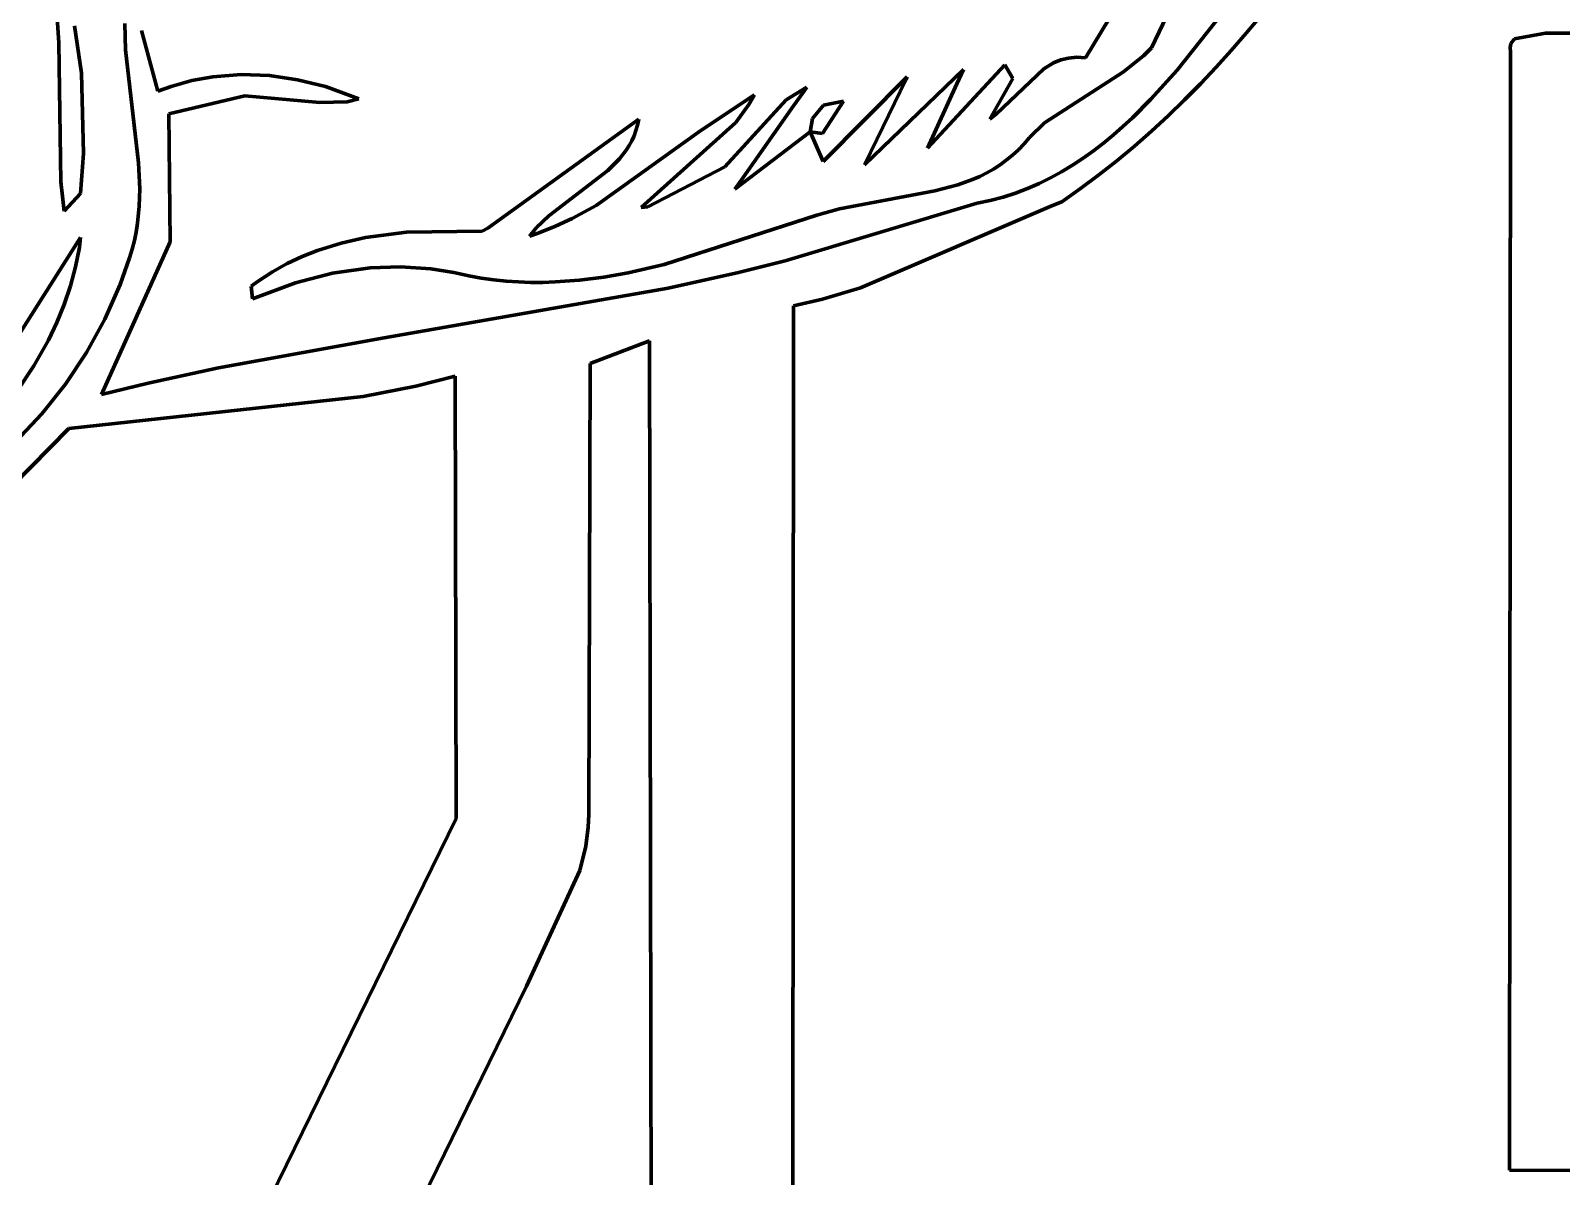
# Model space of a CAD drawing. Header units: millimetres. Extents: x 0 to 10.2, y 0 to 7.
# Drawn here: x 2.41 to 3.749, y 1.724 to 2.726 of the extents above; entities that cross this region are included whole.
import ezdxf

# ---------------------------------------------------------------- set-up
doc = ezdxf.new("R2010")
doc.units = ezdxf.units.MM
doc.layers.add('color#030303ff', color=7, linetype='CONTINUOUS', lineweight=100)
doc.layers.add('color#ffffffff', color=7, linetype='CONTINUOUS', lineweight=100)

msp = doc.modelspace()

# ---------------------------------------------------------------- linework, layer by layer
at = {"layer": 'color#030303ff'}
for p, q in [((3.333, 2.7024), (3.3949, 2.8048)), ((3.4299, 2.7933), (3.3906, 2.7112)), ((3.4131, 2.6916), (3.4831, 2.7801)), ((2.4345, 2.7157), (2.4323, 2.7502)), ((3.4863, 2.7393), (3.4736, 2.724)), ((2.4481, 2.7304), (2.4545, 2.689)), ((2.4929, 2.7096), (2.4923, 2.7325)), ((2.5069, 2.7263), (2.5211, 2.6732)), ((3.4736, 2.724), (3.4606, 2.709)), ((3.7084, 2.719), (3.7356, 2.7241)), ((3.7356, 2.7241), (3.9767, 2.7237)), ((2.4362, 2.5941), (2.4345, 2.7157)), ((2.5043, 2.6106), (2.4929, 2.7096)), ((3.3906, 2.7112), (3.3841, 2.7046)), ((3.4606, 2.709), (3.4472, 2.6942)), ((3.704, 1.7293), (3.7048, 2.7079)), ((3.7045, 2.7111), (3.7053, 2.7151)), ((3.7048, 2.7079), (3.7045, 2.7111)), ((3.7053, 2.7151), (3.7084, 2.719)), ((3.1948, 2.6234), (3.2623, 2.6964)), ((3.2548, 2.6531), (3.2964, 2.6928)), ((3.2623, 2.6964), (3.2695, 2.6845)), ((3.2964, 2.6928), (3.3051, 2.6981)), ((3.3051, 2.6981), (3.3114, 2.7007)), ((3.3114, 2.7007), (3.3181, 2.7023)), ((3.3181, 2.7023), (3.3253, 2.703)), ((3.3253, 2.703), (3.3291, 2.7028)), ((3.3291, 2.7028), (3.333, 2.7024)), ((3.3841, 2.7046), (3.3663, 2.6903)), ((3.4472, 2.6942), (3.4336, 2.6797)), ((2.4545, 2.689), (2.456, 2.6189)), ((2.5329, 2.6775), (2.551, 2.6825)), ((2.551, 2.6825), (2.5694, 2.6859)), ((2.5694, 2.6859), (2.5941, 2.6878)), ((2.5941, 2.6878), (2.6189, 2.6869)), ((2.6189, 2.6869), (2.6435, 2.6833)), ((2.6435, 2.6833), (2.6678, 2.6773)), ((3.1035, 2.6119), (3.177, 2.6858)), ((3.1396, 2.6088), (3.2262, 2.6922)), ((3.176, 2.6838), (3.1505, 2.6311)), ((3.177, 2.6858), (3.176, 2.6838)), ((3.2204, 2.6796), (3.1948, 2.6234)), ((3.2262, 2.6922), (3.2204, 2.6796)), ((3.2695, 2.6845), (3.2492, 2.6488)), ((3.3663, 2.6903), (3.2971, 2.6456)), ((3.3901, 2.6662), (3.4131, 2.6916)), ((3.4336, 2.6797), (3.4197, 2.6656)), ((2.5211, 2.6732), (2.5329, 2.6775)), ((2.5974, 2.6692), (2.5308, 2.6535)), ((2.663, 2.6634), (2.5974, 2.6692)), ((2.6678, 2.6773), (2.6971, 2.6665)), ((2.6971, 2.6665), (2.6869, 2.664)), ((2.9965, 2.6389), (3.0433, 2.6702)), ((3.0433, 2.6702), (3.0383, 2.6617)), ((3.071, 2.6658), (3.089, 2.6767)), ((3.0873, 2.6743), (3.0775, 2.6604)), ((3.089, 2.6767), (3.0873, 2.6743)), ((3.3741, 2.6501), (3.3901, 2.6662)), ((2.5308, 2.6535), (2.5319, 2.5414)), ((2.6869, 2.664), (2.663, 2.6634)), ((3.0175, 2.6071), (3.071, 2.6658)), ((3.0383, 2.6617), (3.027, 2.6459)), ((3.0775, 2.6604), (3.0333, 2.5979)), ((3.094, 2.6493), (3.1036, 2.661)), ((3.1213, 2.6645), (3.1028, 2.6362)), ((3.1036, 2.661), (3.1213, 2.6645)), ((3.2492, 2.6488), (3.2548, 2.6531)), ((3.4197, 2.6656), (3.4054, 2.6518)), ((2.8101, 2.5536), (2.9421, 2.6488)), ((2.941, 2.6437), (2.9396, 2.6389)), ((2.9421, 2.6488), (2.941, 2.6437)), ((3.027, 2.6459), (2.9441, 2.5715)), ((3.0921, 2.6377), (3.094, 2.6493)), ((3.2971, 2.6456), (3.2839, 2.6328)), ((3.3574, 2.6351), (3.3658, 2.6425)), ((3.3658, 2.6425), (3.3741, 2.6501)), ((3.4054, 2.6518), (3.3907, 2.6383)), ((2.9048, 2.5734), (2.9965, 2.6389)), ((2.9336, 2.6257), (2.9311, 2.6217)), ((2.9359, 2.6299), (2.9336, 2.6257)), ((2.9379, 2.6343), (2.9359, 2.6299)), ((2.9396, 2.6389), (2.9379, 2.6343)), ((3.026, 2.5875), (3.0921, 2.6377)), ((3.0921, 2.6377), (3.1035, 2.6119)), ((3.1028, 2.6362), (3.0921, 2.6377)), ((3.1505, 2.6311), (3.1396, 2.6088)), ((3.2792, 2.6271), (3.2743, 2.6219)), ((3.2839, 2.6328), (3.2792, 2.6271)), ((3.3399, 2.6211), (3.3488, 2.6279)), ((3.3488, 2.6279), (3.3574, 2.6351)), ((3.3907, 2.6383), (3.3758, 2.6252)), ((2.456, 2.6189), (2.4535, 2.5838)), ((2.9252, 2.6142), (2.915, 2.6039)), ((2.9311, 2.6217), (2.9252, 2.6142)), ((3.2637, 2.6128), (3.2582, 2.6088)), ((3.2691, 2.6172), (3.2637, 2.6128)), ((3.2743, 2.6219), (3.2691, 2.6172)), ((3.3216, 2.6085), (3.3309, 2.6146)), ((3.3309, 2.6146), (3.3399, 2.6211)), ((3.3604, 2.6124), (3.3448, 2.6001)), ((3.3758, 2.6252), (3.3604, 2.6124)), ((2.5053, 2.5879), (2.5043, 2.6106)), ((2.915, 2.6039), (2.8632, 2.5643)), ((2.9499, 2.5721), (3.0175, 2.6071)), ((3.2404, 2.5988), (3.2341, 2.5961)), ((3.2465, 2.6018), (3.2404, 2.5988)), ((3.2524, 2.6051), (3.2465, 2.6018)), ((3.2582, 2.6088), (3.2524, 2.6051)), ((3.3024, 2.5974), (3.3121, 2.6028)), ((3.3121, 2.6028), (3.3216, 2.6085)), ((3.3448, 2.6001), (3.3287, 2.5881)), ((2.4392, 2.5682), (2.4362, 2.5941)), ((2.5049, 2.5728), (2.5053, 2.5879)), ((3.0333, 2.5979), (3.026, 2.5875)), ((3.2011, 2.586), (3.1178, 2.5703)), ((3.2212, 2.5915), (3.2011, 2.586)), ((3.2341, 2.5961), (3.2212, 2.5915)), ((3.2716, 2.5841), (3.2821, 2.5881)), ((3.2821, 2.5881), (3.2924, 2.5925)), ((3.2924, 2.5925), (3.3024, 2.5974)), ((3.3287, 2.5881), (3.3122, 2.5766)), ((2.4535, 2.5838), (2.4392, 2.5682)), ((2.5035, 2.5577), (2.5049, 2.5728)), ((2.8838, 2.5619), (2.9048, 2.5734)), ((2.9441, 2.5715), (2.9499, 2.5721)), ((3.0702, 2.525), (3.2383, 2.5753)), ((3.3042, 2.5734), (3.1361, 2.5013)), ((3.2383, 2.5753), (3.2497, 2.5777)), ((3.2497, 2.5777), (3.2608, 2.5806)), ((3.2608, 2.5806), (3.2716, 2.5841)), ((3.3122, 2.5766), (3.3042, 2.5734)), ((2.8632, 2.5643), (2.8526, 2.5541)), ((2.8692, 2.5551), (2.8838, 2.5619)), ((3.098, 2.5647), (2.9642, 2.5218)), ((3.1178, 2.5703), (3.098, 2.5647)), ((2.5007, 2.5426), (2.5023, 2.5501)), ((2.5023, 2.5501), (2.5035, 2.5577)), ((2.7028, 2.5452), (2.7389, 2.5501)), ((2.7389, 2.5501), (2.8049, 2.5509)), ((2.8049, 2.5509), (2.8101, 2.5536)), ((2.8526, 2.5541), (2.8464, 2.5466)), ((2.8464, 2.5466), (2.8541, 2.5492)), ((2.8541, 2.5492), (2.8692, 2.5551)), ((2.3313, 2.353), (2.4536, 2.5452)), ((2.4525, 2.5366), (2.451, 2.5281)), ((2.4536, 2.5452), (2.4525, 2.5366)), ((2.5319, 2.5414), (2.4718, 2.4078)), ((2.4965, 2.5276), (2.4988, 2.5351)), ((2.4988, 2.5351), (2.5007, 2.5426)), ((2.6475, 2.5286), (2.661, 2.5339)), ((2.661, 2.5339), (2.6817, 2.5404)), ((2.6817, 2.5404), (2.7028, 2.5452)), ((2.4492, 2.5196), (2.4448, 2.5031)), ((2.451, 2.5281), (2.4492, 2.5196)), ((2.4882, 2.5042), (2.4965, 2.5276)), ((2.6214, 2.5153), (2.6343, 2.5224)), ((2.6343, 2.5224), (2.6475, 2.5286)), ((2.707, 2.5187), (2.674, 2.514)), ((2.7336, 2.5196), (2.707, 2.5187)), ((2.7602, 2.5179), (2.7336, 2.5196)), ((2.9642, 2.5218), (2.9327, 2.5145)), ((3.0294, 2.5147), (3.0702, 2.525)), ((2.6028, 2.5028), (2.6089, 2.5072)), ((2.6416, 2.5057), (2.6039, 2.4916)), ((2.6089, 2.5072), (2.6214, 2.5153)), ((2.674, 2.514), (2.6416, 2.5057)), ((2.7801, 2.5147), (2.7602, 2.5179)), ((2.7934, 2.5117), (2.7801, 2.5147)), ((2.8042, 2.5098), (2.7934, 2.5117)), ((2.8151, 2.5082), (2.8042, 2.5098)), ((2.8259, 2.5071), (2.8151, 2.5082)), ((2.8367, 2.5064), (2.8259, 2.5071)), ((2.8474, 2.506), (2.8367, 2.5064)), ((2.8582, 2.506), (2.8474, 2.506)), ((2.8689, 2.5064), (2.8582, 2.506)), ((2.8903, 2.508), (2.8689, 2.5064)), ((2.9115, 2.5107), (2.8903, 2.508)), ((2.9327, 2.5145), (2.9115, 2.5107)), ((2.9678, 2.501), (3.0294, 2.5147)), ((2.4448, 2.5031), (2.4393, 2.4868)), ((2.4747, 2.4738), (2.4882, 2.5042)), ((2.6039, 2.4916), (2.6028, 2.5028)), ((2.7192, 2.4574), (2.9678, 2.501)), ((3.1361, 2.5013), (3.1029, 2.4912)), ((2.4393, 2.4868), (2.4328, 2.471)), ((3.0775, 2.4855), (3.0766, 1.4444)), ((3.1029, 2.4912), (3.0775, 2.4855)), ((2.4328, 2.471), (2.4254, 2.4555)), ((2.4587, 2.4447), (2.4747, 2.4738)), ((2.4254, 2.4555), (2.4127, 2.433)), ((2.5743, 2.4313), (2.7192, 2.4574)), ((2.9513, 2.4549), (2.8994, 2.435)), ((2.9533, 1.4292), (2.9513, 2.4549)), ((2.4404, 2.417), (2.4587, 2.4447)), ((2.4127, 2.433), (2.3984, 2.4113)), ((2.5127, 2.4179), (2.5743, 2.4313)), ((2.8994, 2.435), (2.8982, 2.0406)), ((2.4197, 2.3909), (2.4404, 2.417)), ((2.4718, 2.4078), (2.5127, 2.4179)), ((2.7469, 2.4153), (2.7008, 2.4061)), ((2.7813, 2.4239), (2.7469, 2.4153)), ((2.7821, 2.0371), (2.7813, 2.4239)), ((2.7008, 2.4061), (2.4434, 2.3783)), ((2.397, 2.3667), (2.4197, 2.3909)), ((2.4434, 2.3783), (2.368, 2.3018)), ((2.5274, 1.5171), (2.7821, 2.0371)), ((2.8982, 2.0406), (2.8978, 2.0293)), ((2.8978, 2.0293), (2.8957, 2.0128)), ((2.8957, 2.0128), (2.8904, 1.9914)), ((2.8904, 1.9914), (2.8439, 1.8903)), ((2.8439, 1.8903), (2.6356, 1.4651)), ((4.0457, 1.7288), (3.704, 1.7293))]:
    msp.add_line(p, q, dxfattribs=at)
at = {"layer": 'color#ffffffff'}
for p, q in [((3.3949, 2.8048), (3.333, 2.7024)), ((3.3906, 2.7112), (3.4299, 2.7933)), ((3.4831, 2.7801), (3.4131, 2.6916)), ((2.4323, 2.7502), (2.4345, 2.7157)), ((3.4736, 2.724), (3.4863, 2.7393)), ((2.4545, 2.689), (2.4481, 2.7304)), ((2.4923, 2.7325), (2.4929, 2.7096)), ((2.5211, 2.6732), (2.5069, 2.7263)), ((3.4606, 2.709), (3.4736, 2.724)), ((3.7356, 2.7241), (3.7084, 2.719)), ((3.9767, 2.7237), (3.7356, 2.7241)), ((2.4345, 2.7157), (2.4362, 2.5941)), ((2.4929, 2.7096), (2.5043, 2.6106)), ((3.3841, 2.7046), (3.3906, 2.7112)), ((3.4472, 2.6942), (3.4606, 2.709)), ((3.7048, 2.7079), (3.704, 1.7293)), ((3.7053, 2.7151), (3.7045, 2.7111)), ((3.7045, 2.7111), (3.7048, 2.7079)), ((3.7084, 2.719), (3.7053, 2.7151)), ((3.2623, 2.6964), (3.1948, 2.6234)), ((3.2964, 2.6928), (3.2548, 2.6531)), ((3.2695, 2.6845), (3.2623, 2.6964)), ((3.3051, 2.6981), (3.2964, 2.6928)), ((3.3114, 2.7007), (3.3051, 2.6981)), ((3.3181, 2.7023), (3.3114, 2.7007)), ((3.3253, 2.703), (3.3181, 2.7023)), ((3.3291, 2.7028), (3.3253, 2.703)), ((3.333, 2.7024), (3.3291, 2.7028)), ((3.3663, 2.6903), (3.3841, 2.7046)), ((3.4336, 2.6797), (3.4472, 2.6942)), ((2.456, 2.6189), (2.4545, 2.689)), ((2.551, 2.6825), (2.5329, 2.6775)), ((2.5694, 2.6859), (2.551, 2.6825)), ((2.5941, 2.6878), (2.5694, 2.6859)), ((2.6189, 2.6869), (2.5941, 2.6878)), ((2.6435, 2.6833), (2.6189, 2.6869)), ((2.6678, 2.6773), (2.6435, 2.6833)), ((3.177, 2.6858), (3.1035, 2.6119)), ((3.2262, 2.6922), (3.1396, 2.6088)), ((3.1505, 2.6311), (3.176, 2.6838)), ((3.176, 2.6838), (3.177, 2.6858)), ((3.1948, 2.6234), (3.2204, 2.6796)), ((3.2204, 2.6796), (3.2262, 2.6922)), ((3.2492, 2.6488), (3.2695, 2.6845)), ((3.2971, 2.6456), (3.3663, 2.6903)), ((3.4131, 2.6916), (3.3901, 2.6662)), ((3.4197, 2.6656), (3.4336, 2.6797)), ((2.5329, 2.6775), (2.5211, 2.6732)), ((2.5308, 2.6535), (2.5974, 2.6692)), ((2.5974, 2.6692), (2.663, 2.6634)), ((2.6971, 2.6665), (2.6678, 2.6773)), ((2.6869, 2.664), (2.6971, 2.6665)), ((3.0433, 2.6702), (2.9965, 2.6389)), ((3.0383, 2.6617), (3.0433, 2.6702)), ((3.089, 2.6767), (3.071, 2.6658)), ((3.0775, 2.6604), (3.0873, 2.6743)), ((3.0873, 2.6743), (3.089, 2.6767)), ((3.3901, 2.6662), (3.3741, 2.6501)), ((2.5319, 2.5414), (2.5308, 2.6535)), ((2.663, 2.6634), (2.6869, 2.664)), ((3.071, 2.6658), (3.0175, 2.6071)), ((3.027, 2.6459), (3.0383, 2.6617)), ((3.0333, 2.5979), (3.0775, 2.6604)), ((3.1036, 2.661), (3.094, 2.6493)), ((3.1028, 2.6362), (3.1213, 2.6645)), ((3.1213, 2.6645), (3.1036, 2.661)), ((3.2548, 2.6531), (3.2492, 2.6488)), ((3.4054, 2.6518), (3.4197, 2.6656)), ((2.9421, 2.6488), (2.8101, 2.5536)), ((2.9396, 2.6389), (2.941, 2.6437)), ((2.941, 2.6437), (2.9421, 2.6488)), ((2.9441, 2.5715), (3.027, 2.6459)), ((3.094, 2.6493), (3.0921, 2.6377)), ((3.2839, 2.6328), (3.2971, 2.6456)), ((3.3658, 2.6425), (3.3574, 2.6351)), ((3.3741, 2.6501), (3.3658, 2.6425)), ((3.3907, 2.6383), (3.4054, 2.6518)), ((2.9965, 2.6389), (2.9048, 2.5734)), ((2.9311, 2.6217), (2.9336, 2.6257)), ((2.9336, 2.6257), (2.9359, 2.6299)), ((2.9359, 2.6299), (2.9379, 2.6343)), ((2.9379, 2.6343), (2.9396, 2.6389)), ((3.0921, 2.6377), (3.026, 2.5875)), ((3.1035, 2.6119), (3.0921, 2.6377)), ((3.0921, 2.6377), (3.1028, 2.6362)), ((3.1396, 2.6088), (3.1505, 2.6311)), ((3.2743, 2.6219), (3.2792, 2.6271)), ((3.2792, 2.6271), (3.2839, 2.6328)), ((3.3488, 2.6279), (3.3399, 2.6211)), ((3.3574, 2.6351), (3.3488, 2.6279)), ((3.3758, 2.6252), (3.3907, 2.6383)), ((2.4535, 2.5838), (2.456, 2.6189)), ((2.915, 2.6039), (2.9252, 2.6142)), ((2.9252, 2.6142), (2.9311, 2.6217)), ((3.2582, 2.6088), (3.2637, 2.6128)), ((3.2637, 2.6128), (3.2691, 2.6172)), ((3.2691, 2.6172), (3.2743, 2.6219)), ((3.3309, 2.6146), (3.3216, 2.6085)), ((3.3399, 2.6211), (3.3309, 2.6146)), ((3.3448, 2.6001), (3.3604, 2.6124)), ((3.3604, 2.6124), (3.3758, 2.6252)), ((2.5043, 2.6106), (2.5053, 2.5879)), ((2.8632, 2.5643), (2.915, 2.6039)), ((3.0175, 2.6071), (2.9499, 2.5721)), ((3.2341, 2.5961), (3.2404, 2.5988)), ((3.2404, 2.5988), (3.2465, 2.6018)), ((3.2465, 2.6018), (3.2524, 2.6051)), ((3.2524, 2.6051), (3.2582, 2.6088)), ((3.3121, 2.6028), (3.3024, 2.5974)), ((3.3216, 2.6085), (3.3121, 2.6028)), ((3.3287, 2.5881), (3.3448, 2.6001)), ((2.4362, 2.5941), (2.4392, 2.5682)), ((2.5053, 2.5879), (2.5049, 2.5728)), ((3.026, 2.5875), (3.0333, 2.5979)), ((3.1178, 2.5703), (3.2011, 2.586)), ((3.2011, 2.586), (3.2212, 2.5915)), ((3.2212, 2.5915), (3.2341, 2.5961)), ((3.2821, 2.5881), (3.2716, 2.5841)), ((3.2924, 2.5925), (3.2821, 2.5881)), ((3.3024, 2.5974), (3.2924, 2.5925)), ((3.3122, 2.5766), (3.3287, 2.5881)), ((2.4392, 2.5682), (2.4535, 2.5838)), ((2.5049, 2.5728), (2.5035, 2.5577)), ((2.9048, 2.5734), (2.8838, 2.5619)), ((2.9499, 2.5721), (2.9441, 2.5715)), ((3.2383, 2.5753), (3.0702, 2.525)), ((3.1361, 2.5013), (3.3042, 2.5734)), ((3.2497, 2.5777), (3.2383, 2.5753)), ((3.2608, 2.5806), (3.2497, 2.5777)), ((3.2716, 2.5841), (3.2608, 2.5806)), ((3.3042, 2.5734), (3.3122, 2.5766)), ((2.8526, 2.5541), (2.8632, 2.5643)), ((2.8838, 2.5619), (2.8692, 2.5551)), ((2.9642, 2.5218), (3.098, 2.5647)), ((3.098, 2.5647), (3.1178, 2.5703)), ((2.5023, 2.5501), (2.5007, 2.5426)), ((2.5035, 2.5577), (2.5023, 2.5501)), ((2.7389, 2.5501), (2.7028, 2.5452)), ((2.8049, 2.5509), (2.7389, 2.5501)), ((2.8101, 2.5536), (2.8049, 2.5509)), ((2.8464, 2.5466), (2.8526, 2.5541)), ((2.8541, 2.5492), (2.8464, 2.5466)), ((2.8692, 2.5551), (2.8541, 2.5492)), ((2.4536, 2.5452), (2.3313, 2.353)), ((2.451, 2.5281), (2.4525, 2.5366)), ((2.4525, 2.5366), (2.4536, 2.5452)), ((2.4718, 2.4078), (2.5319, 2.5414)), ((2.4988, 2.5351), (2.4965, 2.5276)), ((2.5007, 2.5426), (2.4988, 2.5351)), ((2.661, 2.5339), (2.6475, 2.5286)), ((2.6817, 2.5404), (2.661, 2.5339)), ((2.7028, 2.5452), (2.6817, 2.5404)), ((2.4448, 2.5031), (2.4492, 2.5196)), ((2.4492, 2.5196), (2.451, 2.5281)), ((2.4965, 2.5276), (2.4882, 2.5042)), ((2.6343, 2.5224), (2.6214, 2.5153)), ((2.6475, 2.5286), (2.6343, 2.5224)), ((2.674, 2.514), (2.707, 2.5187)), ((2.707, 2.5187), (2.7336, 2.5196)), ((2.7336, 2.5196), (2.7602, 2.5179)), ((2.9327, 2.5145), (2.9642, 2.5218)), ((3.0702, 2.525), (3.0294, 2.5147)), ((2.6089, 2.5072), (2.6028, 2.5028)), ((2.6039, 2.4916), (2.6416, 2.5057)), ((2.6214, 2.5153), (2.6089, 2.5072)), ((2.6416, 2.5057), (2.674, 2.514)), ((2.7602, 2.5179), (2.7801, 2.5147)), ((2.7801, 2.5147), (2.7934, 2.5117)), ((2.7934, 2.5117), (2.8042, 2.5098)), ((2.8042, 2.5098), (2.8151, 2.5082)), ((2.8151, 2.5082), (2.8259, 2.5071)), ((2.8259, 2.5071), (2.8367, 2.5064)), ((2.8367, 2.5064), (2.8474, 2.506)), ((2.8474, 2.506), (2.8582, 2.506)), ((2.8582, 2.506), (2.8689, 2.5064)), ((2.8689, 2.5064), (2.8903, 2.508)), ((2.8903, 2.508), (2.9115, 2.5107)), ((2.9115, 2.5107), (2.9327, 2.5145)), ((3.0294, 2.5147), (2.9678, 2.501)), ((2.4393, 2.4868), (2.4448, 2.5031)), ((2.4882, 2.5042), (2.4747, 2.4738)), ((2.6028, 2.5028), (2.6039, 2.4916)), ((2.9678, 2.501), (2.7192, 2.4574)), ((3.1029, 2.4912), (3.1361, 2.5013)), ((2.4328, 2.471), (2.4393, 2.4868)), ((3.0766, 1.4444), (3.0775, 2.4855)), ((3.0775, 2.4855), (3.1029, 2.4912)), ((2.4254, 2.4555), (2.4328, 2.471)), ((2.4747, 2.4738), (2.4587, 2.4447)), ((2.4127, 2.433), (2.4254, 2.4555)), ((2.7192, 2.4574), (2.5743, 2.4313)), ((2.8994, 2.435), (2.9513, 2.4549)), ((2.9513, 2.4549), (2.9533, 1.4292)), ((2.4587, 2.4447), (2.4404, 2.417)), ((2.3984, 2.4113), (2.4127, 2.433)), ((2.5743, 2.4313), (2.5127, 2.4179)), ((2.8982, 2.0406), (2.8994, 2.435)), ((2.4404, 2.417), (2.4197, 2.3909)), ((2.5127, 2.4179), (2.4718, 2.4078)), ((2.7008, 2.4061), (2.7469, 2.4153)), ((2.7469, 2.4153), (2.7813, 2.4239)), ((2.7813, 2.4239), (2.7821, 2.0371)), ((2.4434, 2.3783), (2.7008, 2.4061)), ((2.4197, 2.3909), (2.397, 2.3667)), ((2.368, 2.3018), (2.4434, 2.3783)), ((2.7821, 2.0371), (2.5274, 1.5171)), ((2.8978, 2.0293), (2.8982, 2.0406)), ((2.8957, 2.0128), (2.8978, 2.0293)), ((2.8904, 1.9914), (2.8957, 2.0128)), ((2.8439, 1.8903), (2.8904, 1.9914)), ((2.6356, 1.4651), (2.8439, 1.8903)), ((3.704, 1.7293), (4.0457, 1.7288))]:
    msp.add_line(p, q, dxfattribs=at)

doc.saveas('drawing.dxf')
